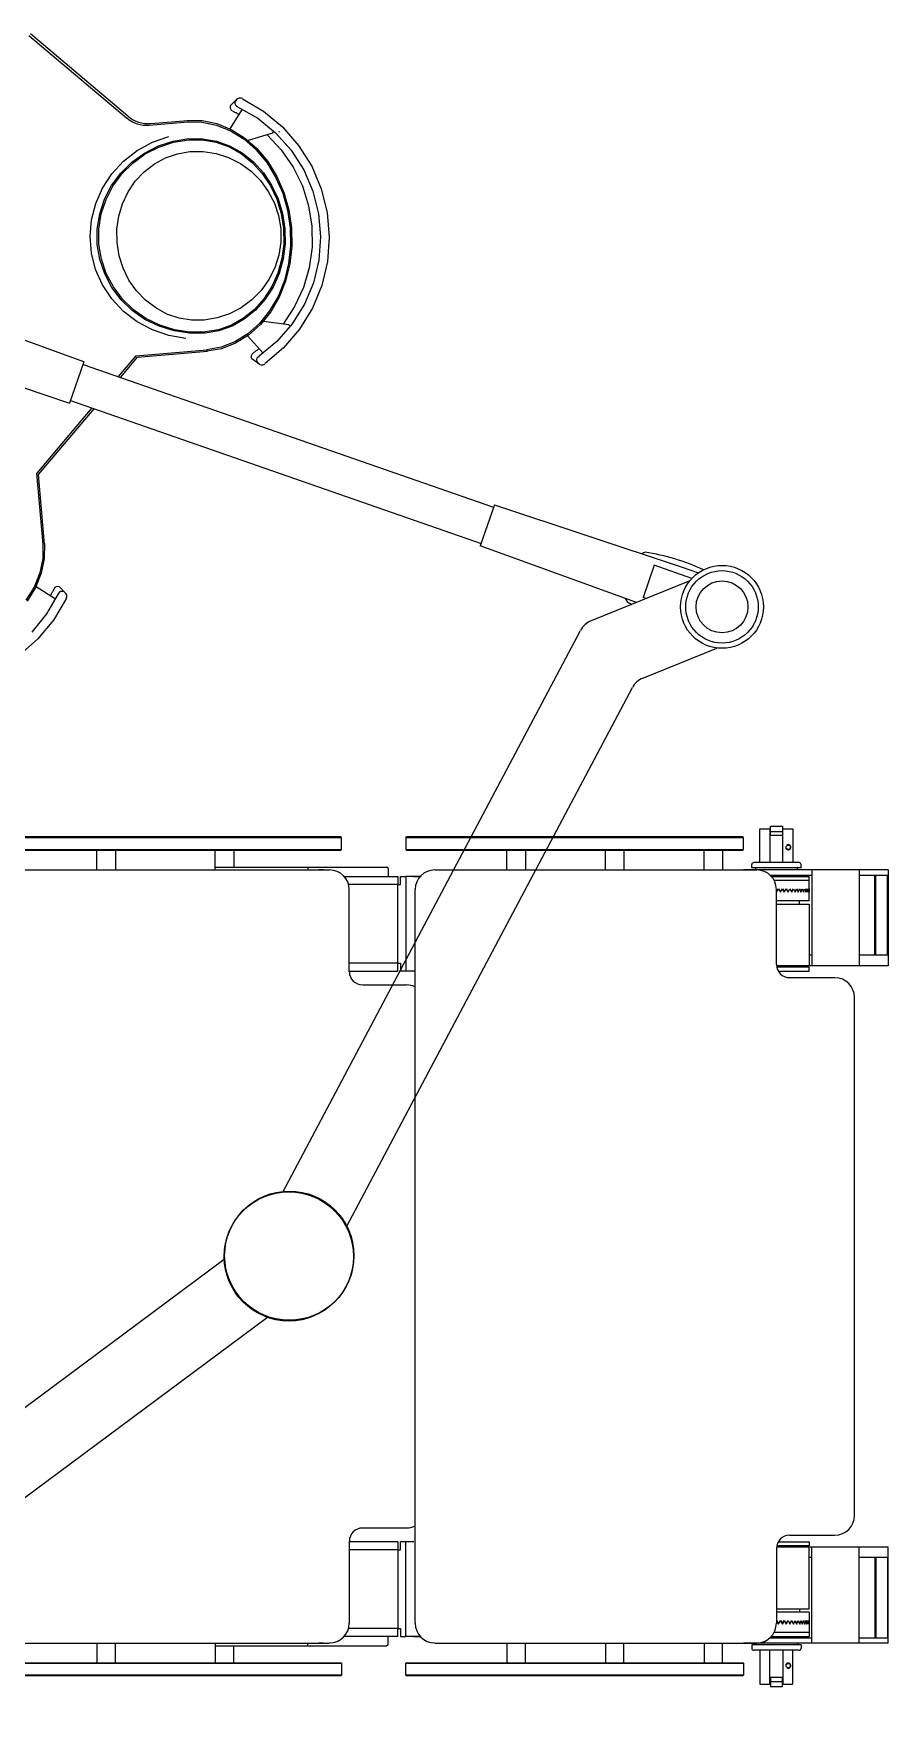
# Model space of a CAD drawing. Extents: x 2733443 to 3206532, y -1516114 to -1264405.
# Drawn here: x 3001077 to 3001634, y -1483559 to -1482456 of the extents above; entities that cross this region are included whole.
import ezdxf

# ---------------------------------------------------------------- set-up
doc = ezdxf.new("R2010")
doc.units = 0
doc.header["$MEASUREMENT"] = 0
doc.linetypes.add('1', pattern=[0, 0, 0])
doc.layers.get('0').update_dxf_attribs({"color": 250, "linetype": '1'})
doc.layers.add('furniture', color=33, linetype='Continuous')

# ---------------------------------------------------------------- blocks, each defined once
blk = doc.blocks.new('EQUIPMENT')
at = {"layer": 'furniture'}
for p, q in [((-30519.2, 19706.7), (-30455.6, 19653.1)), ((-30454.7, 19654.2), (-30518.2, 19707.8)), ((-30387.9, 19661.2), (-30384, 19665)), ((-30383.4, 19660.4), (-30370.2, 19652.9)), ((-30380, 19665.6), (-30366.3, 19657.4)), ((-30440.8, 19648.4), (-30415.5, 19650.5)), ((-30439.9, 19649.5), (-30415.6, 19651.5)), ((-30416.1, 19651.5), (-30406.4, 19651.4)), ((-30416, 19650.5), (-30406.5, 19650.4)), ((-30406.5, 19650.4), (-30397, 19648.4)), ((-30406.4, 19651.4), (-30396.8, 19649.4)), ((-30397, 19648.4), (-30387.8, 19644.7)), ((-30396.8, 19649.4), (-30387.4, 19645.6)), ((-30388.2, 19646), (-30380.1, 19658.8)), ((-30386.4, 19657.5), (-30386, 19657.3)), ((-30386, 19657.3), (-30385.6, 19657.1)), ((-30385.6, 19657.1), (-30385.2, 19656.9)), ((-30385.2, 19656.9), (-30384.7, 19656.7)), ((-30384.7, 19656.7), (-30384.3, 19656.5)), ((-30384.3, 19656.5), (-30383.9, 19656.3)), ((-30383.9, 19656.3), (-30383.5, 19656)), ((-30383.5, 19656), (-30383.1, 19655.8)), ((-30383.1, 19655.8), (-30382.7, 19655.6)), ((-30382.7, 19655.6), (-30382.3, 19655.4)), ((-30370.2, 19652.9), (-30358.5, 19643.3)), ((-30366.3, 19657.4), (-30354, 19647.2)), ((-30438.8, 19637.2), (-30428.1, 19641)), ((-30434.9, 19634.8), (-30425.2, 19637.9)), ((-30434.5, 19634.1), (-30425, 19637.3)), ((-30425.2, 19637.9), (-30415.1, 19639.6)), ((-30425, 19637.3), (-30415, 19638.9)), ((-30415.1, 19639.6), (-30406.1, 19639.5)), ((-30415, 19638.9), (-30406.1, 19638.9)), ((-30406.1, 19639.5), (-30397.1, 19638)), ((-30406.1, 19638.9), (-30397.3, 19637.3)), ((-30397.3, 19637.3), (-30388.8, 19634.2)), ((-30397.1, 19638), (-30388.5, 19634.9)), ((-30387.8, 19644.7), (-30379.1, 19639.3)), ((-30387.4, 19645.6), (-30378.7, 19640.2)), ((-30379.1, 19639.3), (-30371.3, 19632.4)), ((-30378.7, 19640.2), (-30370.7, 19633.1)), ((-30360.5, 19643.2), (-30376.3, 19638.3)), ((-30364, 19642.1), (-30354.8, 19632.2)), ((-30360.5, 19643.2), (-30359.7, 19644.4)), ((-30358.5, 19643.3), (-30348.4, 19632)), ((-30356.2, 19644.2), (-30356.5, 19643.6)), ((-30354, 19647.2), (-30343.5, 19635.2)), ((-30457.5, 19624.9), (-30448.7, 19631.8)), ((-30452.2, 19624.2), (-30444, 19630.2)), ((-30451.6, 19623.7), (-30443.5, 19629.6)), ((-30448.7, 19631.8), (-30438.8, 19637.2)), ((-30444, 19630.2), (-30434.9, 19634.8)), ((-30443.5, 19629.6), (-30434.5, 19634.1)), ((-30437.5, 19623.1), (-30430.3, 19627)), ((-30430.3, 19627), (-30422.5, 19629.7)), ((-30422.5, 19629.7), (-30414.4, 19631.1)), ((-30414.4, 19631.1), (-30405.8, 19631.1)), ((-30405.8, 19631.1), (-30397.3, 19629.8)), ((-30397.3, 19629.8), (-30389.1, 19627.2)), ((-30389.1, 19627.2), (-30381.4, 19623.3)), ((-30388.8, 19634.2), (-30380.8, 19629.7)), ((-30388.5, 19634.9), (-30380.4, 19630.3)), ((-30380.8, 19629.7), (-30373.6, 19623.9)), ((-30380.4, 19630.3), (-30373, 19624.4)), ((-30371.3, 19632.4), (-30364.3, 19624)), ((-30370.7, 19633.1), (-30363.6, 19624.7)), ((-30354.8, 19632.2), (-30347.1, 19621)), ((-30348.4, 19632), (-30340.2, 19619.2)), ((-30343.5, 19635.2), (-30335, 19621.6)), ((-30471.2, 19607.4), (-30465.1, 19616.7)), ((-30465.4, 19609), (-30459.4, 19617.1)), ((-30465.1, 19616.7), (-30457.5, 19624.9)), ((-30464.5, 19608.7), (-30458.6, 19616.7)), ((-30459.4, 19617.1), (-30452.2, 19624.2)), ((-30458.6, 19616.7), (-30451.6, 19623.7)), ((-30449.9, 19611.9), (-30444.1, 19618)), ((-30444.1, 19618), (-30437.5, 19623.1)), ((-30381.4, 19623.3), (-30374.5, 19618.3)), ((-30374.5, 19618.3), (-30368.4, 19612.2)), ((-30373.6, 19623.9), (-30367.2, 19616.9)), ((-30373, 19624.4), (-30366.5, 19617.4)), ((-30367.2, 19616.9), (-30361.8, 19608.9)), ((-30366.5, 19617.4), (-30361.1, 19609.3)), ((-30364.3, 19624), (-30358.5, 19614.5)), ((-30363.6, 19624.7), (-30357.7, 19615)), ((-30347.1, 19621), (-30341.1, 19608.8)), ((-30340.2, 19619.2), (-30334.2, 19605.3)), ((-30335, 19621.6), (-30328.8, 19606.9)), ((-30475.7, 19597.4), (-30471.2, 19607.4)), ((-30470, 19600.1), (-30465.4, 19609)), ((-30469, 19599.9), (-30464.5, 19608.7)), ((-30458.3, 19597.2), (-30454.6, 19604.9)), ((-30454.6, 19604.9), (-30449.9, 19611.9)), ((-30368.4, 19612.2), (-30363.3, 19605.2)), ((-30363.3, 19605.2), (-30359.3, 19597.6)), ((-30361.8, 19608.9), (-30357.7, 19600.1)), ((-30361.1, 19609.3), (-30356.9, 19600.4)), ((-30358.5, 19614.5), (-30353.9, 19604.1)), ((-30357.7, 19615), (-30353.1, 19604.4)), ((-30353.1, 19604.4), (-30349.9, 19593.1)), ((-30341.1, 19608.8), (-30337.1, 19595.9)), ((-30334.2, 19605.3), (-30330.5, 19590.6)), ((-30328.8, 19606.9), (-30324.9, 19591.4)), ((-30478.5, 19586.7), (-30475.7, 19597.4)), ((-30473.1, 19590.6), (-30470, 19600.1)), ((-30472.1, 19590.5), (-30469, 19599.9)), ((-30460.7, 19589), (-30458.3, 19597.2)), ((-30359.3, 19597.6), (-30356.6, 19589.4)), ((-30357.7, 19600.1), (-30354.8, 19590.7)), ((-30356.9, 19600.4), (-30354, 19590.9)), ((-30353.9, 19604.1), (-30350.8, 19592.9)), ((-30349.9, 19593.1), (-30348.1, 19581.4)), ((-30337.1, 19595.9), (-30334.9, 19582.5)), ((-30479.4, 19575.8), (-30478.5, 19586.7)), ((-30474.7, 19580.7), (-30473.1, 19590.6)), ((-30473.6, 19580.7), (-30472.1, 19590.5)), ((-30461.9, 19580.5), (-30460.7, 19589)), ((-30356.6, 19589.4), (-30355.2, 19580.8)), ((-30354.8, 19590.7), (-30353.3, 19581)), ((-30354, 19590.9), (-30352.4, 19581.1)), ((-30350.8, 19592.9), (-30349, 19581.4)), ((-30334.9, 19582.5), (-30334.8, 19568.9)), ((-30330.5, 19590.6), (-30329.2, 19575.6)), ((-30324.9, 19591.4), (-30323.6, 19575.4)), ((-30478.5, 19564.9), (-30479.4, 19575.8)), ((-30474.7, 19570.7), (-30474.7, 19580.7)), ((-30473.6, 19570.8), (-30473.6, 19580.7)), ((-30461.8, 19571.8), (-30461.9, 19580.5)), ((-30460.5, 19563.3), (-30461.8, 19571.8)), ((-30355.2, 19572.2), (-30356.4, 19563.7)), ((-30355.2, 19580.8), (-30355.2, 19572.2)), ((-30353.2, 19571.1), (-30354.4, 19561.4)), ((-30352.3, 19571.1), (-30353.6, 19561.3)), ((-30353.3, 19581), (-30353.2, 19571.1)), ((-30352.4, 19581.1), (-30352.3, 19571.1)), ((-30349, 19581.4), (-30348.8, 19569.7)), ((-30348.1, 19581.4), (-30347.9, 19569.6)), ((-30329.2, 19575.6), (-30330.4, 19560.4)), ((-30323.6, 19575.4), (-30324.8, 19559.5)), ((-30475.8, 19554.3), (-30478.5, 19564.9)), ((-30473, 19560.9), (-30474.7, 19570.7)), ((-30472, 19561.1), (-30473.6, 19570.8)), ((-30469.8, 19551.4), (-30473, 19560.9)), ((-30468.8, 19551.7), (-30472, 19561.1)), ((-30457.9, 19555.1), (-30460.5, 19563.3)), ((-30356.4, 19563.7), (-30359, 19555.4)), ((-30354.4, 19561.4), (-30357, 19552)), ((-30353.6, 19561.3), (-30356.3, 19551.8)), ((-30348.8, 19569.7), (-30350.1, 19558.2)), ((-30347.9, 19569.6), (-30349.2, 19557.9)), ((-30334.8, 19568.9), (-30336.6, 19555.5)), ((-30330.4, 19560.4), (-30333.9, 19545.7)), ((-30471.3, 19544.3), (-30475.8, 19554.3)), ((-30465.2, 19542.6), (-30469.8, 19551.4)), ((-30464.2, 19543), (-30468.8, 19551.7)), ((-30454.1, 19547.4), (-30457.9, 19555.1)), ((-30359, 19555.4), (-30362.9, 19547.7)), ((-30357, 19552), (-30361, 19543.3)), ((-30356.3, 19551.8), (-30360.2, 19542.9)), ((-30350.1, 19558.2), (-30352.8, 19547.1)), ((-30349.2, 19557.9), (-30352, 19546.7)), ((-30336.6, 19555.5), (-30340.4, 19542.5)), ((-30324.8, 19559.5), (-30328.4, 19543.9)), ((-30465.1, 19535.1), (-30471.3, 19544.3)), ((-30459.1, 19534.6), (-30465.2, 19542.6)), ((-30458.3, 19535), (-30464.2, 19543)), ((-30449.2, 19540.4), (-30454.1, 19547.4)), ((-30443.3, 19534.3), (-30449.2, 19540.4)), ((-30367.9, 19540.7), (-30373.9, 19534.6)), ((-30362.9, 19547.7), (-30367.9, 19540.7)), ((-30361, 19543.3), (-30366.1, 19535.3)), ((-30360.2, 19542.9), (-30365.4, 19534.9)), ((-30352.8, 19547.1), (-30356.9, 19536.7)), ((-30352, 19546.7), (-30356.2, 19536.2)), ((-30340.4, 19542.5), (-30346.1, 19530.2)), ((-30333.9, 19545.7), (-30339.7, 19531.7)), ((-30328.4, 19543.9), (-30334.5, 19529.1)), ((-30483.4, 19494.1), (-30603.8, 19537.8)), ((-30457.5, 19527), (-30465.1, 19535.1)), ((-30451.9, 19527.6), (-30459.1, 19534.6)), ((-30451.1, 19528.1), (-30458.3, 19535)), ((-30448.7, 19520.3), (-30457.5, 19527)), ((-30443.6, 19521.8), (-30451.9, 19527.6)), ((-30443, 19522.4), (-30451.1, 19528.1)), ((-30436.6, 19529.3), (-30443.3, 19534.3)), ((-30429.3, 19525.3), (-30436.6, 19529.3)), ((-30380.9, 19529.4), (-30388.5, 19525.5)), ((-30373.9, 19534.6), (-30380.9, 19529.4)), ((-30372.3, 19528.3), (-30379.4, 19522.6)), ((-30371.7, 19527.8), (-30379, 19522)), ((-30366.1, 19535.3), (-30372.3, 19528.3)), ((-30365.4, 19534.9), (-30371.7, 19527.8)), ((-30362.4, 19527.4), (-30369, 19519.2)), ((-30356.9, 19536.7), (-30362.4, 19527.4)), ((-30356.2, 19536.2), (-30361.7, 19526.7)), ((-30346.1, 19530.2), (-30353.5, 19518.8)), ((-30339.7, 19531.7), (-30347.7, 19518.9)), ((-30334.5, 19529.1), (-30342.9, 19515.5)), ((-30438.8, 19515), (-30448.7, 19520.3)), ((-30434.4, 19517.3), (-30443.6, 19521.8)), ((-30434, 19518), (-30443, 19522.4)), ((-30424.7, 19514.3), (-30434.4, 19517.3)), ((-30424.4, 19515), (-30434, 19518)), ((-30421.4, 19522.7), (-30429.3, 19525.3)), ((-30413.3, 19521.4), (-30421.4, 19522.7)), ((-30405.1, 19521.4), (-30413.3, 19521.4)), ((-30396.6, 19522.8), (-30405.1, 19521.4)), ((-30388.5, 19525.5), (-30396.6, 19522.8)), ((-30387.3, 19518.1), (-30395.7, 19515.1)), ((-30386.9, 19517.5), (-30395.5, 19514.4)), ((-30379.4, 19522.6), (-30387.3, 19518.1)), ((-30379, 19522), (-30386.9, 19517.5)), ((-30369, 19519.2), (-30376.6, 19512.4)), ((-30368.4, 19518.4), (-30376.1, 19511.5)), ((-30361.7, 19526.7), (-30368.4, 19518.4)), ((-30349.9, 19518.3), (-30366.5, 19520.5)), ((-30347.7, 19518.9), (-30357.7, 19507.4)), ((-30349, 19517.3), (-30349.9, 19518.3)), ((-30614.2, 19507.8), (-30492.7, 19467.3)), ((-30428.1, 19511.3), (-30438.8, 19515)), ((-30417, 19509.3), (-30428.1, 19511.3)), ((-30414.6, 19512.8), (-30424.7, 19514.3)), ((-30414.5, 19513.5), (-30424.4, 19515)), ((-30404.4, 19512.9), (-30414.6, 19512.8)), ((-30404.5, 19513.6), (-30414.5, 19513.5)), ((-30395.7, 19515.1), (-30404.5, 19513.6)), ((-30395.5, 19514.4), (-30404.4, 19512.9)), ((-30385, 19507.2), (-30394, 19503.7)), ((-30384.7, 19506.3), (-30393.8, 19502.7)), ((-30376.6, 19512.4), (-30385, 19507.2)), ((-30376.1, 19511.5), (-30384.7, 19506.3)), ((-30366.7, 19499.7), (-30376.8, 19511)), ((-30357.7, 19507.4), (-30369.3, 19497.8)), ((-30342.9, 19515.5), (-30353.3, 19503.3)), ((-30483.4, 19494.1), (-30492.7, 19467.3)), ((-30449.5, 19498.1), (-30461, 19484.5)), ((-30459.5, 19484), (-30448.4, 19497.2)), ((-30449.5, 19498.1), (-30403, 19502)), ((-30448.4, 19497.2), (-30402.9, 19501)), ((-30394, 19503.7), (-30403.5, 19502)), ((-30393.8, 19502.7), (-30403.4, 19501)), ((-30369.4, 19492.9), (-30373.9, 19496.1)), ((-30373.2, 19499.8), (-30373.1, 19499.9)), ((-30372.7, 19500.2), (-30373.1, 19499.9)), ((-30372.3, 19500.5), (-30372.7, 19500.2)), ((-30372, 19500.7), (-30372.3, 19500.5)), ((-30371.6, 19501), (-30372, 19500.7)), ((-30371.2, 19501.3), (-30371.6, 19501)), ((-30370.8, 19501.6), (-30371.2, 19501.3)), ((-30370.5, 19501.8), (-30370.8, 19501.6)), ((-30370.1, 19502.1), (-30370.5, 19501.8)), ((-30369.7, 19502.4), (-30370.1, 19502.1)), ((-30370, 19497.3), (-30369.3, 19497.8)), ((-30369.4, 19502.7), (-30369.7, 19502.4)), ((-30353.3, 19503.3), (-30365.4, 19493)), ((-30483.9, 19492.5), (-30216.5, 19399.4)), ((-30478.2, 19464.1), (-30514, 19421.7)), ((-30512.9, 19420.8), (-30476.8, 19463.6)), ((-30492.1, 19468.9), (-30224.7, 19375.9)), ((-30510, 19375.2), (-30514, 19421.7)), ((-30509, 19375.3), (-30512.9, 19420.8)), ((-30215.9, 19401), (-30225.2, 19374.3)), ((-30215.9, 19401), (-30094.4, 19360.5)), ((-30510.1, 19375.7), (-30510.2, 19366.1)), ((-30509.1, 19375.8), (-30509.2, 19366)), ((-30123.4, 19337.3), (-30225.2, 19374.3)), ((-30510.2, 19366.1), (-30512.1, 19356.6)), ((-30509.2, 19366), (-30511.2, 19356.4)), ((-30117.8, 19370.1), (-30120.3, 19369.1)), ((-30111.8, 19361.6), (-30119.1, 19340.6)), ((-30087.3, 19353), (-30111.8, 19361.6)), ((-30512.1, 19356.6), (-30515.9, 19347.4)), ((-30511.2, 19356.4), (-30514.9, 19347.1)), ((-30088.7, 19351.4), (-30152.9, 19325.4)), ((-30094.4, 19360.5), (-30083.1, 19356.6)), ((-30515.9, 19347.4), (-30521.3, 19338.8)), ((-30514.9, 19347.1), (-30520.4, 19338.3)), ((-30514.5, 19347.8), (-30501.8, 19339.8)), ((-30500.2, 19343), (-30507.7, 19329.9)), ((-30505, 19342.3), (-30505.2, 19341.9)), ((-30504.7, 19342.8), (-30505, 19342.3)), ((-30504.5, 19343.2), (-30504.7, 19342.8)), ((-30504.3, 19343.6), (-30504.5, 19343.2)), ((-30504.1, 19344), (-30504.3, 19343.6)), ((-30503.9, 19344.4), (-30504.1, 19344)), ((-30503.7, 19344.8), (-30503.9, 19344.4)), ((-30503.5, 19345.2), (-30503.7, 19344.8)), ((-30503.3, 19345.6), (-30503.5, 19345.2)), ((-30503.1, 19346), (-30503.3, 19345.6)), ((-30494.9, 19339.7), (-30503.1, 19325.9)), ((-30499.4, 19347.5), (-30495.5, 19343.6)), ((-30129.1, 19337.6), (-30130.5, 19339.9)), ((-30117.2, 19339.9), (-30119.1, 19340.6)), ((-30507.7, 19329.9), (-30517.3, 19318.1)), ((-30503.1, 19325.9), (-30513.4, 19313.7)), ((-30353.8, 18953.2), (-30159.8, 19319.2)), ((-30513.4, 19313.7), (-30525.4, 19303.1)), ((-30119.3, 19288.1), (-30071, 19307.7)), ((-30312.1, 18931.1), (-30126.1, 19281.9)), ((-30043, 19189.9), (-30036.1, 19189.9)), ((-30043, 19167.9), (-30043, 19189.9)), ((-30036.6, 19189.9), (-30036.6, 19167.9)), ((-30028, 19185.6), (-30036.6, 19185.6)), ((-30036.1, 19191.6), (-30028.4, 19191.6)), ((-30036.1, 19185.6), (-30036.1, 19191.6)), ((-30036.1, 19188.2), (-30028.4, 19188.2)), ((-30028.4, 19191.6), (-30028.4, 19185.6)), ((-30028.4, 19189.9), (-30021.6, 19189.9)), ((-30028, 19167.9), (-30028, 19189.9)), ((-30021.6, 19189.9), (-30021.6, 19167.9)), ((-30315.6, 19184.1), (-30617.8, 19184.1)), ((-30617.8, 19176.4), (-30315.6, 19176.4)), ((-30316.1, 19184.6), (-30617.4, 19184.6)), ((-30617.4, 19176), (-30316.1, 19176)), ((-30474.9, 19176), (-30462.9, 19176)), ((-30474.9, 19163.2), (-30474.9, 19176)), ((-30462.9, 19176), (-30462.9, 19163.2)), ((-30410.7, 19176), (-30398.7, 19176)), ((-30397.8, 19163.2), (-30397.8, 19176)), ((-30385.8, 19176), (-30385.8, 19164.9)), ((-30315.6, 19184.1), (-30316.1, 19184.6)), ((-30315.6, 19176.4), (-30316.1, 19176)), ((-30315.6, 19176.4), (-30315.6, 19184.1)), ((-30273.7, 19184.1), (-30273.3, 19184.6)), ((-30053.7, 19184.1), (-30273.7, 19184.1)), ((-30273.7, 19184.1), (-30273.7, 19176.4)), ((-30273.7, 19176.4), (-30053.7, 19176.4)), ((-30273.3, 19176), (-30273.7, 19176.4)), ((-30054.1, 19184.6), (-30273.3, 19184.6)), ((-30273.3, 19176), (-30054.1, 19176)), ((-30207.8, 19163.2), (-30207.8, 19176)), ((-30207.8, 19176), (-30195.8, 19176)), ((-30195.8, 19176), (-30195.8, 19163.2)), ((-30143.6, 19163.2), (-30143.6, 19176)), ((-30143.6, 19176), (-30131.6, 19176)), ((-30131.6, 19176), (-30131.6, 19163.2)), ((-30079.4, 19163.2), (-30079.4, 19176)), ((-30079.4, 19176), (-30067.4, 19176)), ((-30067.4, 19176), (-30067.4, 19163.2)), ((-30053.7, 19184.1), (-30054.1, 19184.6)), ((-30053.7, 19176.4), (-30054.1, 19176)), ((-30053.7, 19176.4), (-30053.7, 19184.1)), ((-30641.8, 19163.2), (-30323.3, 19163.2)), ((-30397.8, 19164.9), (-30286.1, 19164.9)), ((-30337.5, 19164.9), (-30337.5, 19163.2)), ((-30327.5, 19163.2), (-30330.3, 19163.2)), ((-30285.2, 19164), (-30285.2, 19158.9)), ((-30254.8, 19163.2), (-30045.1, 19163.2)), ((-29959.5, 19163.2), (-30053.7, 19163.2)), ((-30048.3, 19164.4), (-30048.3, 19166.6)), ((-30016.2, 19164.4), (-30048.3, 19164.4)), ((-30017.5, 19167.9), (-30047, 19167.9)), ((-30018.6, 19164.4), (-30046, 19164.4)), ((-30046, 19164.4), (-30046, 19163.2)), ((-30018.6, 19163.2), (-30018.6, 19164.4)), ((-30016.2, 19164.4), (-30016.2, 19166.6)), ((-30009.2, 19163.2), (-30009.2, 19100.7)), ((-29978.3, 19163.2), (-29978.3, 19100.7)), ((-29959.5, 19163.2), (-29959.5, 19100.7)), ((-30313.8, 19158.9), (-30278.8, 19158.9)), ((-30278.8, 19153.7), (-30311, 19153.7)), ((-30278.8, 19158.9), (-30278.8, 19156.3)), ((-30278.8, 19156.3), (-30278.8, 19153.7)), ((-30278.8, 19102.4), (-30278.8, 19153.7)), ((-30278.8, 19153.7), (-30277.1, 19153.7)), ((-30277.1, 19153.7), (-30277.1, 19158.9)), ((-30277.1, 19158.9), (-30273.7, 19158.9)), ((-30273.7, 19158.9), (-30273.7, 19097.2)), ((-30268.5, 19158.9), (-30273.7, 19158.9)), ((-30264.4, 19158.9), (-30273.7, 19158.9)), ((-30268.5, 19158.9), (-30264.4, 19158.9)), ((-30036.4, 19159.7), (-30009.2, 19159.7)), ((-30035.5, 19158.9), (-30010.9, 19158.9)), ((-30010.9, 19156.3), (-30033.8, 19156.3)), ((-30010.9, 19156.3), (-30033.8, 19156.3)), ((-30020.3, 19159.7), (-30020.3, 19158.9)), ((-30010.9, 19156.3), (-30010.9, 19158.9)), ((-30010.9, 19149), (-30010.9, 19156.3)), ((-29978.3, 19159.7), (-29959.5, 19159.7)), ((-29968.1, 19107.5), (-29968.1, 19159.7)), ((-29967.6, 19107.5), (-29967.6, 19159.7)), ((-29959.9, 19107.5), (-29959.9, 19159.7)), ((-30310.5, 19096.8), (-30310.5, 19150.3)), ((-30267.7, 18672.3), (-30267.7, 19150.3)), ((-30032.3, 19148.6), (-30031.2, 19150.3)), ((-30032.3, 19101.5), (-30032.3, 19150.3)), ((-30032.3, 19149), (-30032.1, 19149)), ((-30010.9, 19143), (-30032.3, 19143)), ((-30032.3, 19140.9), (-30010.9, 19140.9)), ((-30032.1, 19149), (-30031, 19150.7)), ((-30031.2, 19150.3), (-30030.8, 19150.3)), ((-30031, 19150.7), (-30029.9, 19149)), ((-30030.8, 19150.3), (-30029.7, 19148.6)), ((-30029.9, 19149), (-30029.5, 19149)), ((-30029.9, 19149), (-30029.5, 19149)), ((-30029.7, 19148.6), (-30028.6, 19150.3)), ((-30029.5, 19149), (-30028.4, 19150.7)), ((-30028.6, 19150.3), (-30028.2, 19150.3)), ((-30028.4, 19150.7), (-30027.3, 19149)), ((-30028.2, 19150.3), (-30027.2, 19148.6)), ((-30027.3, 19149), (-30027, 19149)), ((-30027.3, 19149), (-30027, 19149)), ((-30027.2, 19148.6), (-30026.1, 19150.3)), ((-30027, 19149), (-30025.9, 19150.7)), ((-30026.1, 19150.3), (-30025.7, 19150.3)), ((-30025.9, 19150.7), (-30024.8, 19149)), ((-30025.7, 19150.3), (-30024.7, 19148.6)), ((-30024.8, 19149), (-30024.5, 19149)), ((-30024.8, 19149), (-30024.5, 19149)), ((-30024.7, 19148.6), (-30023.7, 19150.3)), ((-30024.5, 19149), (-30023.5, 19150.7)), ((-30023.7, 19150.3), (-30023.3, 19150.3)), ((-30023.5, 19150.7), (-30022.5, 19149)), ((-30023.3, 19150.3), (-30022.3, 19148.6)), ((-30022.5, 19149), (-30022.2, 19149)), ((-30022.5, 19149), (-30022.2, 19149)), ((-30022.3, 19148.6), (-30021.4, 19150.3)), ((-30022.2, 19149), (-30021.2, 19150.7)), ((-30021.4, 19150.3), (-30021, 19150.3)), ((-30021.2, 19150.7), (-30020.3, 19149)), ((-30021, 19150.3), (-30020.1, 19148.6)), ((-30020.3, 19149), (-30020, 19149)), ((-30020.3, 19149), (-30020, 19149)), ((-30020.1, 19148.6), (-30019.2, 19150.3)), ((-30020, 19149), (-30019.1, 19150.7)), ((-30019.2, 19150.3), (-30018.9, 19150.3)), ((-30019.1, 19150.7), (-30018.2, 19149)), ((-30018.9, 19150.3), (-30018.1, 19148.6)), ((-30018.2, 19149), (-30018, 19149)), ((-30018.2, 19149), (-30018, 19149)), ((-30018.1, 19148.6), (-30017.3, 19150.3)), ((-30018, 19149), (-30017.1, 19150.7)), ((-30017.3, 19150.3), (-30017, 19150.3)), ((-30017.3, 19140.9), (-30017.3, 19143)), ((-30017.1, 19150.7), (-30016.4, 19149)), ((-30017, 19150.3), (-30016.3, 19148.6)), ((-30016.4, 19149), (-30016.1, 19149)), ((-30016.4, 19149), (-30016.1, 19149)), ((-30016.3, 19148.6), (-30015.6, 19150.3)), ((-30016.1, 19149), (-30015.4, 19150.7)), ((-30015.6, 19150.3), (-30015.3, 19150.3)), ((-30015.4, 19150.7), (-30014.8, 19149)), ((-30015.3, 19150.3), (-30014.7, 19148.6)), ((-30014.8, 19149), (-30014.6, 19149)), ((-30014.8, 19149), (-30014.6, 19149)), ((-30014.7, 19148.6), (-30014.1, 19150.3)), ((-30014.6, 19149), (-30014, 19150.7)), ((-30014.1, 19150.3), (-30013.8, 19150.3)), ((-30014, 19150.7), (-30013.4, 19149)), ((-30013.8, 19150.3), (-30013.3, 19148.6)), ((-30013.4, 19149), (-30013.2, 19149)), ((-30013.4, 19149), (-30013.2, 19149)), ((-30013.3, 19148.6), (-30012.8, 19150.3)), ((-30013.2, 19149), (-30012.8, 19150.7)), ((-30012.8, 19150.7), (-30012.3, 19149)), ((-30012.8, 19150.3), (-30012.7, 19150.3)), ((-30012.7, 19150.3), (-30012.3, 19148.6)), ((-30012.3, 19148.6), (-30011.9, 19150.3)), ((-30012.3, 19149), (-30012.2, 19149)), ((-30012.3, 19149), (-30012.2, 19149)), ((-30012.2, 19149), (-30011.8, 19150.7)), ((-30011.9, 19150.3), (-30011.8, 19150.3)), ((-30011.8, 19150.7), (-30011.5, 19149)), ((-30011.8, 19150.3), (-30011.5, 19148.6)), ((-30011.5, 19149), (-30011.2, 19150.7)), ((-30011.5, 19148.6), (-30011.3, 19150.3)), ((-30011.5, 19149), (-30011.5, 19149)), ((-30011.5, 19149), (-30011.5, 19149)), ((-30011.3, 19150.3), (-30011.2, 19150.3)), ((-30011.2, 19150.7), (-30011, 19149)), ((-30011.2, 19150.3), (-30011.1, 19148.6)), ((-30011.1, 19148.6), (-30010.9, 19150.3)), ((-30011, 19149), (-30010.9, 19150.7)), ((-30011, 19149), (-30011, 19149)), ((-30011, 19149), (-30011, 19149)), ((-30010.9, 19150.7), (-30010.9, 19149)), ((-30010.9, 19143), (-30010.9, 19150.3)), ((-30010.9, 19150.3), (-30010.9, 19150.3)), ((-30010.9, 19150.3), (-30010.9, 19148.6)), ((-30010.9, 19140.9), (-30010.9, 19100.7)), ((-30009.2, 19107.5), (-30010.9, 19107.5)), ((-29959.5, 19107.5), (-29978.3, 19107.5)), ((-30278.8, 19102.4), (-30310.5, 19102.4)), ((-30310.5, 19097.2), (-30278.8, 19097.2)), ((-30278.8, 19102.4), (-30277.1, 19102.4)), ((-30278.8, 19099.8), (-30278.8, 19102.4)), ((-30278.8, 19097.2), (-30278.8, 19099.8)), ((-30277.1, 19102.4), (-30277.1, 19097.2)), ((-30273.7, 19097.2), (-30277.1, 19097.2)), ((-30267.7, 19097.2), (-30273.7, 19097.2)), ((-29959.5, 19100.7), (-30032.2, 19100.7)), ((-30010.9, 19099.8), (-30032.1, 19099.8)), ((-30031.1, 19097.2), (-30010.9, 19097.2)), ((-30016, 19100.7), (-30016, 19099.8)), ((-30010.9, 19097.2), (-30010.9, 19099.8)), ((-30301.9, 19088.2), (-30273.2, 19088.2)), ((-30023.7, 19093), (-29994.2, 19093)), ((-29981.4, 18742.5), (-29981.4, 19080.1)), ((-30392, 18909.4), (-30840.5, 18575.9)), ((-30363.8, 18871.5), (-30812.3, 18538.1)), ((-30273.2, 18734.3), (-30301.9, 18734.3)), ((-30310.5, 18725.8), (-30310.5, 18672.3)), ((-30278.8, 18725.4), (-30310.5, 18725.4)), ((-30278.8, 18725.4), (-30278.8, 18722.8)), ((-30278.8, 18722.8), (-30278.8, 18720.2)), ((-30273.7, 18725.4), (-30277.1, 18725.4)), ((-30277.1, 18720.2), (-30277.1, 18725.4)), ((-30268.5, 18725.4), (-30273.7, 18725.4)), ((-30273.7, 18663.7), (-30273.7, 18725.4)), ((-30032.3, 18721.1), (-30032.3, 18672.3)), ((-29959.5, 18721.9), (-30032.2, 18721.9)), ((-30010.9, 18722.8), (-30032.1, 18722.8)), ((-30031.1, 18725.4), (-30010.9, 18725.4)), ((-30023.7, 18729.6), (-29994.2, 18729.6)), ((-30016, 18721.9), (-30016, 18722.8)), ((-30010.9, 18725.4), (-30010.9, 18722.8)), ((-30010.9, 18681.7), (-30010.9, 18721.9)), ((-30009.2, 18659.4), (-30009.2, 18721.9)), ((-29978.3, 18659.4), (-29978.3, 18721.9)), ((-29959.5, 18659.4), (-29959.5, 18721.9)), ((-30278.8, 18720.2), (-30310.5, 18720.2)), ((-30278.8, 18720.2), (-30277.1, 18720.2)), ((-30278.8, 18720.2), (-30278.8, 18668.9)), ((-30009.2, 18715.1), (-30010.9, 18715.1)), ((-29959.5, 18715.1), (-29978.3, 18715.1)), ((-29968.1, 18715.1), (-29968.1, 18662.9)), ((-29967.6, 18715.1), (-29967.6, 18662.9)), ((-29959.9, 18715.1), (-29959.9, 18662.9)), ((-30032.3, 18681.7), (-30010.9, 18681.7)), ((-30010.9, 18679.6), (-30032.3, 18679.6)), ((-30017.3, 18681.7), (-30017.3, 18679.6)), ((-30010.9, 18679.6), (-30010.9, 18672.3)), ((-30278.8, 18668.9), (-30311, 18668.9)), ((-30278.8, 18666.3), (-30278.8, 18668.9)), ((-30278.8, 18668.9), (-30277.1, 18668.9)), ((-30278.8, 18663.7), (-30278.8, 18666.3)), ((-30277.1, 18668.9), (-30277.1, 18663.7)), ((-30010.9, 18666.3), (-30033.8, 18666.3)), ((-30010.9, 18666.3), (-30033.8, 18666.3)), ((-30032.3, 18674), (-30031.2, 18672.3)), ((-30032.3, 18673.6), (-30032.1, 18673.6)), ((-30032.1, 18673.6), (-30031, 18671.8)), ((-30031.2, 18672.3), (-30030.8, 18672.3)), ((-30031, 18671.8), (-30029.9, 18673.6)), ((-30030.8, 18672.3), (-30029.7, 18674)), ((-30029.9, 18673.6), (-30029.5, 18673.6)), ((-30029.9, 18673.6), (-30029.5, 18673.6)), ((-30029.7, 18674), (-30028.6, 18672.3)), ((-30029.5, 18673.6), (-30028.4, 18671.8)), ((-30028.6, 18672.3), (-30028.2, 18672.3)), ((-30028.4, 18671.8), (-30027.3, 18673.6)), ((-30028.2, 18672.3), (-30027.2, 18674)), ((-30027.3, 18673.6), (-30027, 18673.6)), ((-30027.3, 18673.6), (-30027, 18673.6)), ((-30027.2, 18674), (-30026.1, 18672.3)), ((-30027, 18673.6), (-30025.9, 18671.8)), ((-30026.1, 18672.3), (-30025.7, 18672.3)), ((-30025.9, 18671.8), (-30024.8, 18673.6)), ((-30025.7, 18672.3), (-30024.7, 18674)), ((-30024.8, 18673.6), (-30024.5, 18673.6)), ((-30024.8, 18673.6), (-30024.5, 18673.6)), ((-30024.7, 18674), (-30023.7, 18672.3)), ((-30024.5, 18673.6), (-30023.5, 18671.8)), ((-30023.7, 18672.3), (-30023.3, 18672.3)), ((-30023.5, 18671.8), (-30022.5, 18673.6)), ((-30023.3, 18672.3), (-30022.3, 18674)), ((-30022.5, 18673.6), (-30022.2, 18673.6)), ((-30022.5, 18673.6), (-30022.2, 18673.6)), ((-30022.3, 18674), (-30021.4, 18672.3)), ((-30022.2, 18673.6), (-30021.2, 18671.8)), ((-30021.4, 18672.3), (-30021, 18672.3)), ((-30021.2, 18671.8), (-30020.3, 18673.6)), ((-30021, 18672.3), (-30020.1, 18674)), ((-30020.3, 18673.6), (-30020, 18673.6)), ((-30020.3, 18673.6), (-30020, 18673.6)), ((-30020.1, 18674), (-30019.2, 18672.3)), ((-30020, 18673.6), (-30019.1, 18671.8)), ((-30019.2, 18672.3), (-30018.9, 18672.3)), ((-30019.1, 18671.8), (-30018.2, 18673.6)), ((-30018.9, 18672.3), (-30018.1, 18674)), ((-30018.2, 18673.6), (-30018, 18673.6)), ((-30018.2, 18673.6), (-30018, 18673.6)), ((-30018.1, 18674), (-30017.3, 18672.3)), ((-30018, 18673.6), (-30017.1, 18671.8)), ((-30017.3, 18672.3), (-30017, 18672.3)), ((-30017.1, 18671.8), (-30016.4, 18673.6)), ((-30017, 18672.3), (-30016.3, 18674)), ((-30016.4, 18673.6), (-30016.1, 18673.6)), ((-30016.4, 18673.6), (-30016.1, 18673.6)), ((-30016.3, 18674), (-30015.6, 18672.3)), ((-30016.1, 18673.6), (-30015.4, 18671.8)), ((-30015.6, 18672.3), (-30015.3, 18672.3)), ((-30015.4, 18671.8), (-30014.8, 18673.6)), ((-30015.3, 18672.3), (-30014.7, 18674)), ((-30014.8, 18673.6), (-30014.6, 18673.6)), ((-30014.8, 18673.6), (-30014.6, 18673.6)), ((-30014.7, 18674), (-30014.1, 18672.3)), ((-30014.6, 18673.6), (-30014, 18671.8)), ((-30014.1, 18672.3), (-30013.8, 18672.3)), ((-30014, 18671.8), (-30013.4, 18673.6)), ((-30013.8, 18672.3), (-30013.3, 18674)), ((-30013.4, 18673.6), (-30013.2, 18673.6)), ((-30013.4, 18673.6), (-30013.2, 18673.6)), ((-30013.3, 18674), (-30012.8, 18672.3)), ((-30013.2, 18673.6), (-30012.8, 18671.8)), ((-30012.8, 18671.8), (-30012.3, 18673.6)), ((-30012.8, 18672.3), (-30012.7, 18672.3)), ((-30012.7, 18672.3), (-30012.3, 18674)), ((-30012.3, 18674), (-30011.9, 18672.3)), ((-30012.3, 18673.6), (-30012.2, 18673.6)), ((-30012.3, 18673.6), (-30012.2, 18673.6)), ((-30012.2, 18673.6), (-30011.8, 18671.8)), ((-30011.9, 18672.3), (-30011.8, 18672.3)), ((-30011.8, 18672.3), (-30011.5, 18674)), ((-30011.8, 18671.8), (-30011.5, 18673.6)), ((-30011.5, 18674), (-30011.3, 18672.3)), ((-30011.5, 18673.6), (-30011.2, 18671.8)), ((-30011.5, 18673.6), (-30011.5, 18673.6)), ((-30011.5, 18673.6), (-30011.5, 18673.6)), ((-30011.3, 18672.3), (-30011.2, 18672.3)), ((-30011.2, 18672.3), (-30011.1, 18674)), ((-30011.2, 18671.8), (-30011, 18673.6)), ((-30011.1, 18674), (-30010.9, 18672.3)), ((-30011, 18673.6), (-30010.9, 18671.8)), ((-30011, 18673.6), (-30011, 18673.6)), ((-30011, 18673.6), (-30011, 18673.6)), ((-30010.9, 18672.3), (-30010.9, 18674)), ((-30010.9, 18671.8), (-30010.9, 18673.6)), ((-30010.9, 18673.6), (-30010.9, 18666.3)), ((-30010.9, 18672.3), (-30010.9, 18672.3)), ((-30010.9, 18666.3), (-30010.9, 18663.7)), ((-30641.8, 18659.4), (-30323.3, 18659.4)), ((-30474.9, 18659.4), (-30474.9, 18646.6)), ((-30462.9, 18646.6), (-30462.9, 18659.4)), ((-30397.8, 18659.4), (-30397.8, 18646.6)), ((-30397.8, 18657.7), (-30286.1, 18657.7)), ((-30385.8, 18646.6), (-30385.8, 18657.7)), ((-30337.5, 18657.7), (-30337.5, 18659.4)), ((-30327.5, 18659.4), (-30330.3, 18659.4)), ((-30278.8, 18663.7), (-30313.8, 18663.7)), ((-30285.2, 18658.6), (-30285.2, 18663.7)), ((-30277.1, 18663.7), (-30273.7, 18663.7)), ((-30268.5, 18663.7), (-30273.7, 18663.7)), ((-30264.4, 18663.7), (-30273.7, 18663.7)), ((-30268.5, 18663.7), (-30264.4, 18663.7)), ((-30254.8, 18659.4), (-30045.1, 18659.4)), ((-30207.8, 18659.4), (-30207.8, 18646.6)), ((-30195.8, 18646.6), (-30195.8, 18659.4)), ((-30143.6, 18659.4), (-30143.6, 18646.6)), ((-30131.6, 18646.6), (-30131.6, 18659.4)), ((-30079.4, 18659.4), (-30079.4, 18646.6)), ((-30067.4, 18646.6), (-30067.4, 18659.4)), ((-29959.5, 18659.4), (-30053.7, 18659.4)), ((-30016.2, 18658.2), (-30048.3, 18658.2)), ((-30048.3, 18658.2), (-30048.3, 18656)), ((-30046, 18658.2), (-30046, 18659.4)), ((-30018.6, 18658.2), (-30046, 18658.2)), ((-30036.4, 18662.9), (-30009.2, 18662.9)), ((-30035.5, 18663.7), (-30010.9, 18663.7)), ((-30020.3, 18662.9), (-30020.3, 18663.7)), ((-30018.6, 18659.4), (-30018.6, 18658.2)), ((-30016.2, 18658.2), (-30016.2, 18656)), ((-29978.3, 18662.9), (-29959.5, 18662.9)), ((-30617.8, 18646.2), (-30315.6, 18646.2)), ((-30617.4, 18646.6), (-30316.1, 18646.6)), ((-30474.9, 18646.6), (-30462.9, 18646.6)), ((-30410.7, 18646.6), (-30398.7, 18646.6)), ((-30315.6, 18646.2), (-30316.1, 18646.6)), ((-30315.6, 18646.2), (-30315.6, 18638.5)), ((-30273.3, 18646.6), (-30273.7, 18646.2)), ((-30273.7, 18638.5), (-30273.7, 18646.2)), ((-30273.7, 18646.2), (-30053.7, 18646.2)), ((-30273.3, 18646.6), (-30054.1, 18646.6)), ((-30207.8, 18646.6), (-30195.8, 18646.6)), ((-30143.6, 18646.6), (-30131.6, 18646.6)), ((-30079.4, 18646.6), (-30067.4, 18646.6)), ((-30053.7, 18646.2), (-30054.1, 18646.6)), ((-30053.7, 18646.2), (-30053.7, 18638.5)), ((-30017.5, 18654.7), (-30047, 18654.7)), ((-30043, 18654.7), (-30043, 18632.7)), ((-30036.6, 18632.7), (-30036.6, 18654.7)), ((-30028, 18654.7), (-30028, 18632.7)), ((-30021.6, 18632.7), (-30021.6, 18654.7)), ((-30315.6, 18638.5), (-30617.8, 18638.5)), ((-30316.1, 18638), (-30617.4, 18638)), ((-30315.6, 18638.5), (-30316.1, 18638)), ((-30053.7, 18638.5), (-30273.7, 18638.5)), ((-30273.7, 18638.5), (-30273.3, 18638)), ((-30054.1, 18638), (-30273.3, 18638)), ((-30053.7, 18638.5), (-30054.1, 18638)), ((-30028, 18637), (-30036.6, 18637)), ((-30036.1, 18637), (-30036.1, 18631)), ((-30036.1, 18634.4), (-30028.4, 18634.4)), ((-30028.4, 18631), (-30028.4, 18637)), ((-30043, 18632.7), (-30036.1, 18632.7)), ((-30036.1, 18631), (-30028.4, 18631)), ((-30028.4, 18632.7), (-30021.6, 18632.7))]:
    blk.add_line(p, q, dxfattribs=at)
for centre, radius in [((-30067.7, 19334.5), 27), ((-30067.7, 19334.5), 23.6), ((-30067.7, 19334.5), 16.9), ((-30024.6, 19177.9), 1.39), ((-30349.9, 18911.3), 42.1), ((-30349.9, 18911.3), 42.1), ((-30349.6, 18911.8), 42.1), ((-30024.6, 18644.7), 1.39)]:
    blk.add_circle(centre, radius, dxfattribs=at)
for centre, radius, start, end in [((-30385.4, 19660), 2.7, 154.8331, 244.8331), ((-30382.3, 19662.9), 2.7, 154.8331, 244.8331), ((-30381.6, 19662.6), 3.37, 64.8331, 157.8161), ((-30442.5, 19668.5), 20.2, 229.8319, 274.8331), ((-30441.6, 19669.6), 20.2, 229.8319, 274.8331), ((-30371.7, 19497.6), 2.7, 124.8331, 214.8331), ((-30368.2, 19495.3), 2.7, 134.2264, 214.8331), ((-30367.5, 19495.6), 3.37, 214.8331, 304.8331), ((-30138.4, 19234), 137.7, 64.8196, 81.3952), ((-30500.5, 19345.1), 2.7, 64.8331, 154.8331), ((-30497.7, 19341.9), 2.7, 64.8331, 154.8331), ((-30497.9, 19341.3), 3.37, 334.8331, 67.8161), ((-30060.8, 19457.1), 137.7, 240.2359, 241.4935), ((-30147.9, 19312.9), 13.5, 112.0708, 152.0708), ((-30114.2, 19275.6), 13.5, 112.0708, 152.0708), ((-30024.6, 19177.9), 1.71, 190, 120), ((-30323.3, 19150.3), 12.8, 0, 90), ((-30286.1, 19164), 0.856, 0, 90), ((-30254.8, 19150.3), 12.8, 90, 180), ((-30047, 19166.6), 1.28, 90, 180), ((-30045.1, 19150.3), 12.8, 0, 90), ((-30017.5, 19166.6), 1.28, 0, 90), ((-30301.9, 19096.8), 8.56, 180, 270), ((-30023.7, 19101.5), 8.56, 180, 270), ((-30273.2, 19075.4), 12.8, 64.6371, 90), ((-29994.2, 19080.1), 12.8, 0, 90), ((-30301.9, 18725.8), 8.56, 90, 180), ((-30273.2, 18747.2), 12.8, 270, 295.3629), ((-29994.2, 18742.5), 12.8, 270, 0), ((-30023.7, 18721.1), 8.56, 90, 180), ((-30323.3, 18672.3), 12.8, 270, 0), ((-30254.8, 18672.3), 12.8, 180, 270), ((-30045.1, 18672.3), 12.8, 270, 0), ((-30286.1, 18658.6), 0.856, 270, 0), ((-30047, 18656), 1.28, 180, 270), ((-30017.5, 18656), 1.28, 270, 0), ((-30024.6, 18644.7), 1.71, 240, 170)]:
    blk.add_arc(centre, radius, start, end, dxfattribs=at)

msp = doc.modelspace()

# ---------------------------------------------------------------- block references
at = {"color": 240, "true_color": 0xed1f24}
msp.add_blockref('EQUIPMENT', (3031593.1809, -1502163.4359), dxfattribs=at)

doc.saveas('drawing.dxf')
